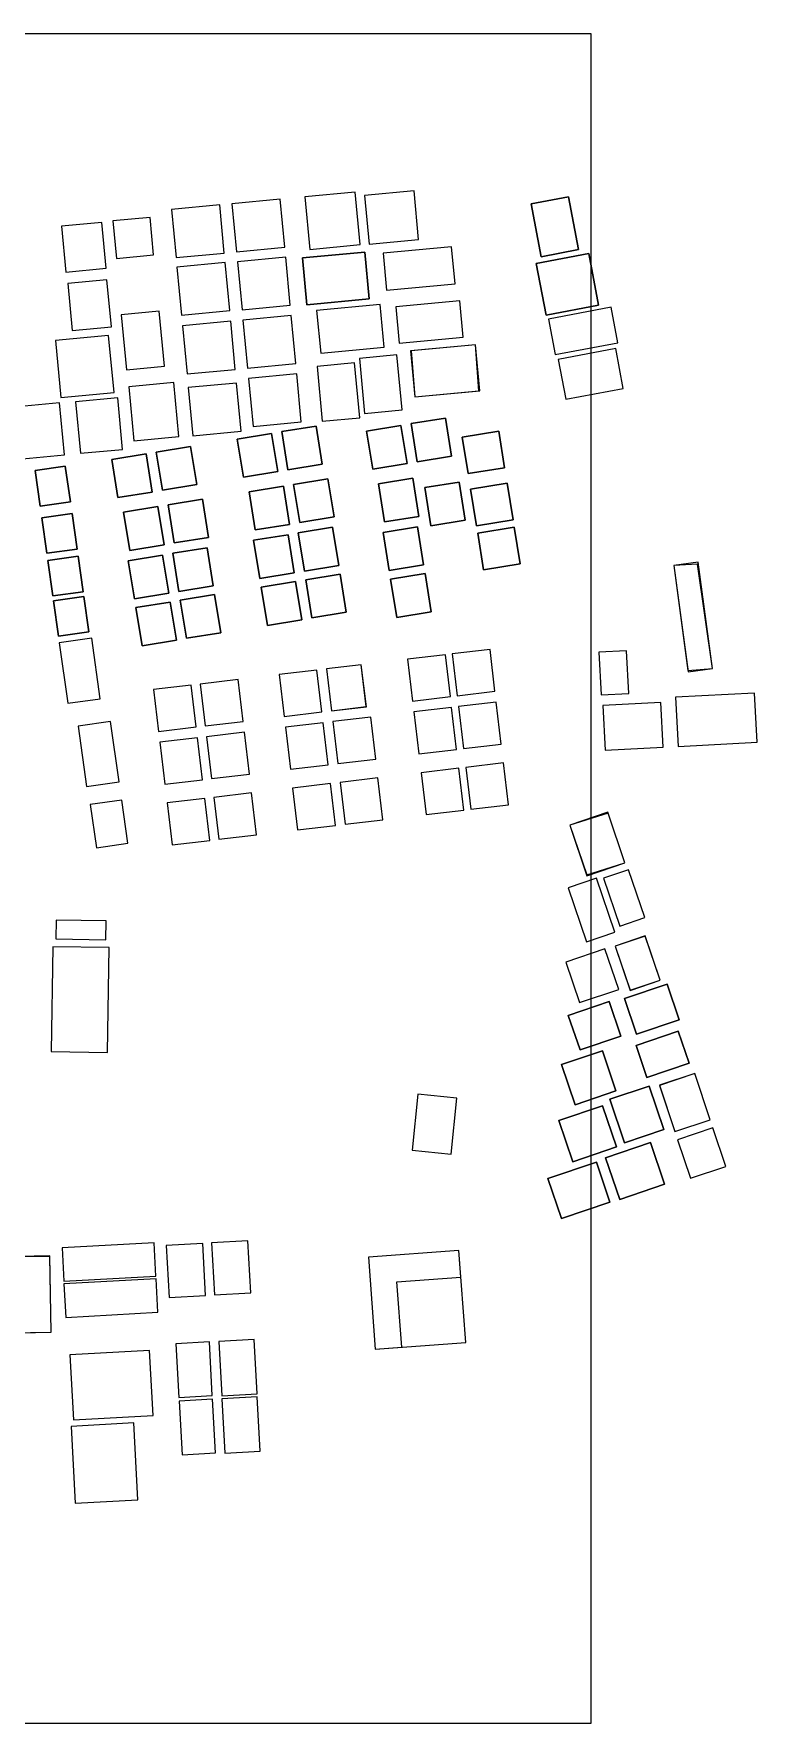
# Model space of a CAD drawing. Header units: millimetres. Extents: x 0 to 653087, y -82446 to 540000.
# Drawn here: x 421864 to 653087, y 0 to 540000 of the extents above; entities that cross this region are included whole.
import ezdxf

# ---------------------------------------------------------------- set-up
doc = ezdxf.new("R2010")
doc.units = ezdxf.units.MM
for name, color, linetype in [('BLDG_BOX_CAMPUS', 5, 'Continuous'), ('BLDG_BOX_PLATFORM', 3, 'Continuous'), ('BLDG_BOX_RASTER', 1, 'Continuous'), ('BLDG_FOOTPRINT_CAMPUS', 8, 'Continuous'), ('BLDG_FOOTPRINT_PLATFORM', 94, 'Continuous'), ('BLDG_FOOTPRINT_RASTER', 12, 'Continuous'), ('MODEL_WINDOW', 7, 'Continuous')]:
    doc.layers.add(name, color=color, linetype=linetype)

msp = doc.modelspace()

# ---------------------------------------------------------------- linework, layer by layer
at = {"layer": 'BLDG_BOX_CAMPUS'}
for points in [[(428943, 250671), (444942, 250437), (445029, 256437), (429031, 256670), (428943, 250671)], [(544601, 201097), (542780, 183190), (555216, 181925), (557037, 199833), (544601, 201097)], [(557759, 151098), (528837, 148962), (531011, 119542), (559932, 121679), (557759, 151098)]]:
    msp.add_lwpolyline(points, close=True, dxfattribs=at)
at = {"layer": 'BLDG_BOX_PLATFORM'}
msp.add_lwpolyline([(445416, 214427), (445905, 247923), (427907, 248186), (427418, 214689), (445416, 214427)], close=True, dxfattribs=at)
at = {"layer": 'BLDG_BOX_RASTER'}
for points in [[(486665, 470301), (502079, 471759), (500625, 487127), (485211, 485668), (486665, 470301)], [(526223, 472606), (524634, 489399), (508496, 487871), (510085, 471079), (526223, 472606)], [(529070, 472732), (544867, 474227), (543389, 489856), (527591, 488361), (529070, 472732)], [(580790, 485617), (583998, 468760), (595999, 471044), (592791, 487901), (580790, 485617)], [(459037, 481298), (447135, 480172), (448268, 468192), (460170, 469318), (459037, 481298)], [(482732, 469929), (481278, 485296), (465864, 483838), (467319, 468470), (482732, 469929)], [(430702, 478472), (432086, 463839), (444948, 465056), (443564, 479689), (430702, 478472)], [(509147, 453343), (529080, 455229), (527660, 470236), (507727, 468350), (509147, 453343)], [(533511, 469845), (534629, 458021), (556523, 460092), (555404, 471916), (533511, 469845)], [(483022, 466870), (467608, 465412), (469062, 450045), (484476, 451503), (483022, 466870)], [(488417, 451781), (503831, 453240), (502377, 468607), (486963, 467148), (488417, 451781)], [(585620, 450054), (602368, 453242), (599222, 469774), (582473, 466586), (585620, 450054)], [(446650, 446362), (445229, 461379), (432711, 460195), (434132, 445177), (446650, 446362)], [(538669, 441117), (559136, 443053), (558037, 454667), (537570, 452731), (538669, 441117)], [(451485, 432588), (463645, 433739), (461982, 451314), (449822, 450163), (451485, 432588)], [(488728, 448499), (490182, 433132), (505596, 434590), (504141, 449958), (488728, 448499)], [(532609, 453497), (512276, 451573), (513567, 437931), (533900, 439855), (532609, 453497)], [(606364, 452575), (586369, 448769), (588525, 437446), (608520, 441252), (606364, 452575)], [(428805, 441951), (430532, 423704), (447513, 425310), (445786, 443557), (428805, 441951)], [(486252, 432728), (484798, 448095), (469384, 446637), (470838, 431270), (486252, 432728)], [(543665, 423925), (564389, 425886), (562997, 440597), (542273, 438637), (543665, 423925)], [(607858, 439387), (589446, 435883), (591867, 423165), (610278, 426669), (607858, 439387)], [(526058, 417264), (524395, 434835), (512403, 433700), (514065, 416130), (526058, 417264)], [(527582, 418626), (539574, 419760), (537912, 437331), (525919, 436196), (527582, 418626)], [(453866, 409931), (468243, 411291), (466611, 428536), (452234, 427175), (453866, 409931)], [(472707, 411522), (488121, 412980), (486667, 428348), (471253, 426889), (472707, 411522)], [(505904, 431327), (490491, 429868), (491945, 414501), (507358, 415959), (505904, 431327)], [(430066, 421999), (412183, 420307), (413752, 403726), (431635, 405419), (430066, 421999)], [(436788, 405901), (450261, 407176), (448708, 423597), (435234, 422322), (436788, 405901)], [(544427, 403202), (555408, 404987), (553426, 417181), (542445, 415397), (544427, 403202)], [(497860, 412246), (486879, 410461), (488861, 398266), (499842, 400051), (497860, 412246)], [(512077, 414626), (501096, 412841), (503078, 400646), (514059, 402431), (512077, 414626)], [(541191, 402607), (539209, 414801), (528228, 413017), (530210, 400822), (541191, 402607)], [(572362, 401315), (570460, 413018), (558752, 411115), (560654, 399412), (572362, 401315)], [(446781, 403944), (448763, 391749), (459744, 393534), (457762, 405729), (446781, 403944)], [(471979, 408109), (460998, 406324), (462980, 394129), (473961, 395914), (471979, 408109)], [(433549, 390427), (431944, 401746), (422284, 400376), (423889, 389057), (433549, 390427)], [(503630, 383183), (501648, 395377), (490667, 393593), (492649, 381398), (503630, 383183)], [(515865, 397757), (504884, 395973), (506866, 383778), (517847, 385563), (515865, 397757)], [(532016, 396148), (533998, 383954), (544979, 385738), (542997, 397933), (532016, 396148)], [(548801, 382732), (559782, 384516), (557800, 396711), (546819, 394926), (548801, 382732)], [(575067, 384673), (573165, 396375), (561457, 394472), (563359, 382770), (575067, 384673)], [(463532, 376666), (461550, 388860), (450569, 387076), (452551, 374881), (463532, 376666)], [(477749, 379045), (475767, 391240), (464786, 389456), (466768, 377261), (477749, 379045)], [(424428, 385254), (426033, 373936), (435693, 375306), (434088, 386624), (424428, 385254)], [(492140, 378091), (494122, 365896), (505103, 367681), (503121, 379875), (492140, 378091)], [(517338, 382255), (506357, 380471), (508339, 368276), (519320, 370061), (517338, 382255)], [(546452, 370236), (544470, 382431), (533489, 380647), (535471, 368452), (546452, 370236)], [(575457, 382276), (563748, 380373), (565650, 368671), (577359, 370574), (575457, 382276)], [(437627, 361669), (436022, 372987), (426362, 371617), (427967, 360299), (437627, 361669)], [(452042, 371574), (454024, 359379), (465005, 361164), (463023, 373358), (452042, 371574)], [(466259, 373954), (468241, 361759), (479222, 363544), (477240, 375738), (466259, 373954)], [(521754, 355081), (519772, 367276), (508791, 365491), (510773, 353296), (521754, 355081)], [(548887, 355257), (546905, 367452), (535924, 365667), (537906, 353472), (548887, 355257)], [(626412, 370099), (631003, 336057), (638833, 337113), (634242, 371155), (626412, 370099)], [(494574, 363111), (496556, 350916), (507537, 352701), (505555, 364896), (494574, 363111)], [(428186, 358753), (429792, 347435), (439451, 348805), (437846, 360123), (428186, 358753)], [(467440, 346184), (465458, 358379), (454477, 356594), (456459, 344399), (467440, 346184)], [(481657, 348564), (479675, 360759), (468694, 358974), (470676, 346779), (481657, 348564)], [(443128, 327473), (440385, 346816), (429970, 345339), (432713, 325996), (443128, 327473)], [(553407, 341513), (541332, 340073), (542930, 326684), (555005, 328125), (553407, 341513)], [(569278, 329828), (567681, 343216), (555606, 341776), (557203, 328387), (569278, 329828)], [(612052, 329150), (611342, 342772), (602508, 342312), (603218, 328689), (612052, 329150)], [(501866, 321785), (513941, 323225), (512343, 336614), (500268, 335174), (501866, 321785)], [(528155, 324921), (526555, 338336), (515456, 337012), (517057, 323597), (528155, 324921)], [(461716, 316995), (473791, 318435), (472194, 331824), (460119, 330383), (461716, 316995)], [(487164, 333610), (475089, 332169), (476687, 318781), (488762, 320221), (487164, 333610)], [(544940, 309837), (557015, 311277), (555417, 324666), (543342, 323226), (544940, 309837)], [(569691, 326369), (557616, 324929), (559213, 311540), (571288, 312980), (569691, 326369)], [(622276, 326267), (603739, 325301), (604483, 311019), (623020, 311985), (622276, 326267)], [(627776, 312205), (653087, 313525), (652267, 329255), (626956, 327936), (627776, 312205)], [(449171, 300871), (446428, 320214), (436013, 318737), (438756, 299394), (449171, 300871)], [(502278, 318326), (503876, 304937), (515951, 306378), (514353, 319767), (502278, 318326)], [(517469, 320139), (519067, 306750), (531142, 308190), (529544, 321579), (517469, 320139)], [(474204, 314977), (462129, 313536), (463726, 300147), (475801, 301588), (474204, 314977)], [(477099, 315322), (478697, 301933), (490772, 303374), (489174, 316763), (477099, 315322)], [(545657, 303825), (547254, 290436), (559330, 291876), (557732, 305265), (545657, 303825)], [(559931, 305527), (561528, 292139), (573603, 293579), (572006, 306968), (559931, 305527)], [(481011, 282532), (493087, 283973), (491489, 297362), (479414, 295921), (481011, 282532)], [(516668, 300366), (504593, 298925), (506190, 285536), (518266, 286977), (516668, 300366)], [(521381, 287349), (533456, 288789), (531859, 302178), (519784, 300738), (521381, 287349)], [(451954, 281252), (449998, 295044), (439922, 293616), (441878, 279823), (451954, 281252)], [(476519, 295576), (464444, 294135), (466041, 280746), (478116, 282187), (476519, 295576)], [(593207, 287052), (598682, 270886), (610805, 274992), (605330, 291158), (593207, 287052)], [(592692, 267035), (598540, 249770), (607597, 252838), (601749, 270103), (592692, 267035)], [(617126, 257494), (611949, 272778), (603954, 270070), (609130, 254786), (617126, 257494)], [(622064, 237466), (617266, 251631), (607734, 248403), (612532, 234237), (622064, 237466)], [(591938, 243285), (596328, 230323), (608814, 234552), (604424, 247514), (591938, 243285)], [(610637, 231601), (614501, 220196), (628130, 224812), (624266, 236218), (610637, 231601)], [(596456, 215200), (609481, 219611), (605736, 230668), (592711, 226256), (596456, 215200)], [(617840, 206384), (631353, 210960), (627876, 221226), (614363, 216650), (617840, 206384)], [(590506, 210509), (594853, 197675), (607947, 202111), (603601, 214944), (590506, 210509)], [(638036, 192824), (633152, 207629), (621876, 203910), (626761, 189104), (638036, 192824)], [(610712, 185523), (623287, 189783), (618582, 203673), (606008, 199414), (610712, 185523)], [(594145, 179456), (608099, 184182), (603632, 197371), (589678, 192645), (594145, 179456)], [(627624, 186518), (631801, 174184), (643031, 177987), (638853, 190321), (627624, 186518)], [(609152, 167437), (623471, 172287), (618964, 185594), (604645, 180744), (609152, 167437)], [(601701, 179362), (586163, 174099), (590489, 161328), (606026, 166591), (601701, 179362)], [(460897, 142877), (460302, 153586), (430881, 151952), (431476, 141243), (460897, 142877)], [(476764, 136757), (475842, 153352), (464222, 152706), (465144, 136112), (476764, 136757)], [(478693, 153510), (479615, 136915), (491235, 137561), (490313, 154155), (478693, 153510)], [(427461, 124977), (426972, 149379), (406947, 148977), (407436, 124575), (427461, 124977)], [(460941, 142073), (431520, 140439), (432115, 129730), (461536, 131364), (460941, 142073)], [(458853, 119106), (433418, 117694), (434570, 96961), (460004, 98373), (458853, 119106)], [(478926, 104749), (477975, 121869), (467298, 121276), (468249, 104156), (478926, 104749)], [(480957, 122014), (481920, 104671), (493266, 105301), (492302, 122644), (480957, 122014)], [(468297, 102950), (469247, 85831), (479924, 86424), (478973, 103543), (468297, 102950)], [(482919, 86346), (494264, 86976), (493301, 104319), (481955, 103688), (482919, 86346)], [(453800, 95988), (433772, 94875), (435136, 70316), (455165, 71429), (453800, 95988)]]:
    msp.add_lwpolyline(points, close=True, dxfattribs=at)
at = {"layer": 'BLDG_FOOTPRINT_CAMPUS'}
for points in [[(428943, 250671), (444942, 250437), (445029, 256437), (429031, 256670), (428943, 250671)], [(544601, 201097), (542780, 183190), (555216, 181925), (557037, 199833), (544601, 201097)], [(531011, 119542), (539488, 120168), (537941, 141111), (558385, 142622), (557759, 151098), (528837, 148962), (531011, 119542)]]:
    msp.add_lwpolyline(points, close=True, dxfattribs=at)
at = {"layer": 'BLDG_FOOTPRINT_PLATFORM'}
msp.add_lwpolyline([(427418, 214689), (445416, 214427), (445905, 247923), (427907, 248186), (427418, 214689)], close=True, dxfattribs=at)
at = {"layer": 'BLDG_FOOTPRINT_RASTER'}
for points in [[(485211, 485668), (486665, 470301), (502079, 471759), (500625, 487127), (485211, 485668)], [(508496, 487871), (510085, 471079), (526223, 472606), (524634, 489399), (508496, 487871)], [(527591, 488361), (529070, 472732), (544867, 474227), (543389, 489856), (527591, 488361)], [(592791, 487901), (595999, 471044), (583998, 468760), (580790, 485617), (592791, 487901)], [(447135, 480172), (448268, 468192), (460170, 469318), (459037, 481298), (447135, 480172)], [(465864, 483838), (467319, 468470), (482732, 469929), (481278, 485296), (465864, 483838)], [(430702, 478472), (432086, 463839), (444948, 465056), (443564, 479689), (430702, 478472)], [(509147, 453343), (507727, 468350), (527660, 470236), (529080, 455229), (509147, 453343)], [(533511, 469845), (534629, 458021), (556523, 460092), (555404, 471916), (533511, 469845)], [(467608, 465412), (469062, 450045), (484476, 451503), (483022, 466870), (467608, 465412)], [(486963, 467148), (488417, 451781), (503831, 453240), (502377, 468607), (486963, 467148)], [(599222, 469774), (602368, 453242), (585620, 450054), (582473, 466586), (599222, 469774)], [(432711, 460195), (434132, 445177), (446650, 446362), (445229, 461379), (432711, 460195)], [(537570, 452731), (538669, 441117), (559136, 443053), (558037, 454667), (537570, 452731)], [(449822, 450163), (451485, 432588), (463645, 433739), (461982, 451314), (449822, 450163)], [(488728, 448499), (490182, 433132), (505596, 434590), (504141, 449958), (488728, 448499)], [(512276, 451573), (513567, 437931), (533900, 439855), (532609, 453497), (512276, 451573)], [(586369, 448769), (588525, 437446), (608520, 441252), (606364, 452575), (586369, 448769)], [(428805, 441951), (430532, 423704), (447513, 425310), (445786, 443557), (428805, 441951)], [(469384, 446637), (470838, 431270), (486252, 432728), (484798, 448095), (469384, 446637)], [(542531, 438661), (543665, 423925), (564132, 425862), (562997, 440597), (542531, 438661)], [(589446, 435883), (591867, 423165), (610278, 426669), (607858, 439387), (589446, 435883)], [(512403, 433700), (514065, 416130), (526058, 417264), (524395, 434835), (512403, 433700)], [(525919, 436196), (527582, 418626), (539574, 419760), (537912, 437331), (525919, 436196)], [(452234, 427175), (453866, 409931), (468243, 411291), (466611, 428536), (452234, 427175)], [(471253, 426889), (472707, 411522), (488121, 412980), (486667, 428348), (471253, 426889)], [(490491, 429868), (491945, 414501), (507358, 415959), (505904, 431327), (490491, 429868)], [(412183, 420307), (413752, 403726), (431635, 405419), (430066, 421999), (412183, 420307)], [(435234, 422322), (436788, 405901), (450261, 407176), (448708, 423597), (435234, 422322)], [(542445, 415397), (553426, 417181), (555408, 404987), (544427, 403202), (542445, 415397)], [(486879, 410461), (497860, 412246), (499842, 400051), (488861, 398266), (486879, 410461)], [(501096, 412841), (512077, 414626), (514059, 402431), (503078, 400646), (501096, 412841)], [(528228, 413017), (539209, 414801), (541191, 402607), (530210, 400822), (528228, 413017)], [(558752, 411115), (570460, 413018), (572362, 401315), (560654, 399412), (558752, 411115)], [(446781, 403944), (457762, 405729), (459744, 393534), (448763, 391749), (446781, 403944)], [(460998, 406324), (471979, 408109), (473961, 395914), (462980, 394129), (460998, 406324)], [(423889, 389057), (422284, 400376), (431944, 401745), (433549, 390427), (423889, 389057)], [(490667, 393593), (501648, 395377), (503630, 383183), (492649, 381398), (490667, 393593)], [(504884, 395973), (515865, 397757), (517847, 385563), (506866, 383778), (504884, 395973)], [(532016, 396148), (542997, 397933), (544979, 385738), (533998, 383954), (532016, 396148)], [(546819, 394926), (557800, 396711), (559782, 384516), (548801, 382732), (546819, 394926)], [(561457, 394472), (573165, 396375), (575067, 384673), (563359, 382770), (561457, 394472)], [(450569, 387076), (461550, 388860), (463532, 376666), (452551, 374881), (450569, 387076)], [(464786, 389456), (475767, 391240), (477749, 379045), (466768, 377261), (464786, 389456)], [(426033, 373936), (424428, 385254), (434088, 386624), (435693, 375306), (426033, 373936)], [(492140, 378091), (503121, 379875), (505103, 367681), (494122, 365896), (492140, 378091)], [(506357, 380471), (517338, 382255), (519320, 370061), (508339, 368276), (506357, 380471)], [(533489, 380646), (544470, 382431), (546452, 370236), (535471, 368452), (533489, 380646)], [(563748, 380373), (575457, 382276), (577359, 370574), (565650, 368671), (563748, 380373)], [(427967, 360299), (426362, 371617), (436022, 372987), (437627, 361669), (427967, 360299)], [(452042, 371574), (463023, 373358), (465005, 361164), (454024, 359379), (452042, 371574)], [(466259, 373954), (477240, 375738), (479222, 363544), (468241, 361759), (466259, 373954)], [(508791, 365491), (519772, 367276), (521754, 355081), (510773, 353296), (508791, 365491)], [(535924, 365667), (546905, 367452), (548887, 355257), (537906, 353472), (535924, 365667)], [(626412, 370099), (630944, 336497), (638833, 337113), (633965, 370423), (626412, 370099)], [(494574, 363111), (505555, 364896), (507537, 352701), (496556, 350916), (494574, 363111)], [(429792, 347435), (428186, 358753), (437846, 360123), (439451, 348805), (429792, 347435)], [(454477, 356594), (465458, 358379), (467440, 346184), (456459, 344399), (454477, 356594)], [(468694, 358974), (479675, 360759), (481657, 348564), (470676, 346779), (468694, 358974)], [(429970, 345339), (432713, 325996), (443128, 327473), (440385, 346816), (429970, 345339)], [(541332, 340073), (542930, 326684), (555005, 328125), (553407, 341513), (541332, 340073)], [(555606, 341776), (557203, 328387), (569278, 329828), (567681, 343216), (555606, 341776)], [(602508, 342312), (603218, 328689), (612052, 329150), (611342, 342772), (602508, 342312)], [(500268, 335174), (501866, 321785), (513941, 323225), (512343, 336614), (500268, 335174)], [(515459, 336986), (517057, 323597), (528152, 324947), (526555, 338336), (515459, 336986)], [(460119, 330383), (461716, 316995), (473791, 318435), (472194, 331824), (460119, 330383)], [(475089, 332169), (476687, 318781), (488762, 320221), (487164, 333610), (475089, 332169)], [(543342, 323226), (544940, 309837), (557015, 311277), (555417, 324666), (543342, 323226)], [(557616, 324929), (559213, 311540), (571288, 312980), (569691, 326369), (557616, 324929)], [(603739, 325301), (604483, 311019), (623020, 311985), (622276, 326267), (603739, 325301)], [(626956, 327936), (627776, 312205), (653087, 313525), (652267, 329255), (626956, 327936)], [(436013, 318737), (438756, 299394), (449171, 300871), (446428, 320214), (436013, 318737)], [(502278, 318326), (503876, 304937), (515951, 306378), (514353, 319767), (502278, 318326)], [(517469, 320139), (519067, 306750), (531142, 308190), (529544, 321579), (517469, 320139)], [(462129, 313536), (463726, 300147), (475801, 301588), (474204, 314977), (462129, 313536)], [(477099, 315322), (478697, 301933), (490772, 303374), (489174, 316763), (477099, 315322)], [(545657, 303825), (547254, 290436), (559330, 291876), (557732, 305265), (545657, 303825)], [(559931, 305527), (561528, 292139), (573603, 293579), (572006, 306968), (559931, 305527)], [(479414, 295921), (481011, 282532), (493087, 283973), (491489, 297362), (479414, 295921)], [(504593, 298925), (506190, 285536), (518266, 286977), (516668, 300366), (504593, 298925)], [(519784, 300738), (521381, 287349), (533456, 288789), (531859, 302178), (519784, 300738)], [(441878, 279823), (451954, 281252), (449998, 295044), (439922, 293615), (441878, 279823)], [(464444, 294135), (466041, 280746), (478116, 282187), (476519, 295576), (464444, 294135)], [(605415, 290907), (593207, 287052), (598597, 271137), (610805, 274992), (605415, 290907)], [(601749, 270102), (592692, 267035), (598540, 249770), (607597, 252838), (601749, 270102)], [(611949, 272778), (603954, 270070), (609130, 254786), (617126, 257494), (611949, 272778)], [(617290, 251559), (607734, 248403), (612507, 234310), (622064, 237466), (617290, 251559)], [(604424, 247514), (591938, 243285), (596328, 230323), (608814, 234552), (604424, 247514)], [(610637, 231601), (624266, 236218), (628130, 224812), (614501, 220196), (610637, 231601)], [(592711, 226256), (605736, 230668), (609481, 219611), (596456, 215200), (592711, 226256)], [(614363, 216650), (627876, 221226), (631353, 210960), (617840, 206384), (614363, 216650)], [(590506, 210509), (603600, 214944), (607947, 202111), (594853, 197675), (590506, 210509)], [(633152, 207629), (621906, 203820), (626761, 189104), (638007, 192913), (633152, 207629)], [(606008, 199414), (618582, 203673), (623287, 189783), (610712, 185523), (606008, 199414)], [(589678, 192645), (603632, 197371), (608099, 184182), (594145, 179456), (589678, 192645)], [(638853, 190321), (627624, 186518), (631801, 174184), (643031, 177987), (638853, 190321)], [(604645, 180744), (618964, 185594), (623471, 172287), (609152, 167437), (604645, 180744)], [(586163, 174099), (601701, 179362), (606026, 166591), (590489, 161328), (586163, 174099)], [(430881, 151952), (431476, 141243), (460897, 142877), (460302, 153586), (430881, 151952)], [(464222, 152706), (465144, 136112), (476764, 136757), (475842, 153352), (464222, 152706)], [(478693, 153510), (479615, 136915), (491235, 137561), (490313, 154155), (478693, 153510)], [(406947, 148977), (407615, 124661), (427461, 124977), (426977, 149125), (406947, 148977)], [(431520, 140439), (432115, 129730), (461536, 131364), (460941, 142073), (431520, 140439)], [(433418, 117694), (434570, 96961), (460004, 98373), (458853, 119106), (433418, 117694)], [(467298, 121276), (468249, 104156), (478926, 104749), (477975, 121869), (467298, 121276)], [(480957, 122014), (481920, 104671), (493266, 105301), (492302, 122644), (480957, 122014)], [(468297, 102950), (469247, 85831), (479924, 86424), (478973, 103543), (468297, 102950)], [(481955, 103688), (482919, 86346), (494264, 86976), (493301, 104319), (481955, 103688)], [(433772, 94875), (435136, 70316), (455165, 71429), (453800, 95988), (433772, 94875)]]:
    msp.add_lwpolyline(points, close=True, dxfattribs=at)
at = {"layer": 'MODEL_WINDOW'}
msp.add_lwpolyline([(0, 0), (600000, 0), (600000, 540000), (0, 540000)], close=True, dxfattribs=at)

doc.saveas('drawing.dxf')
